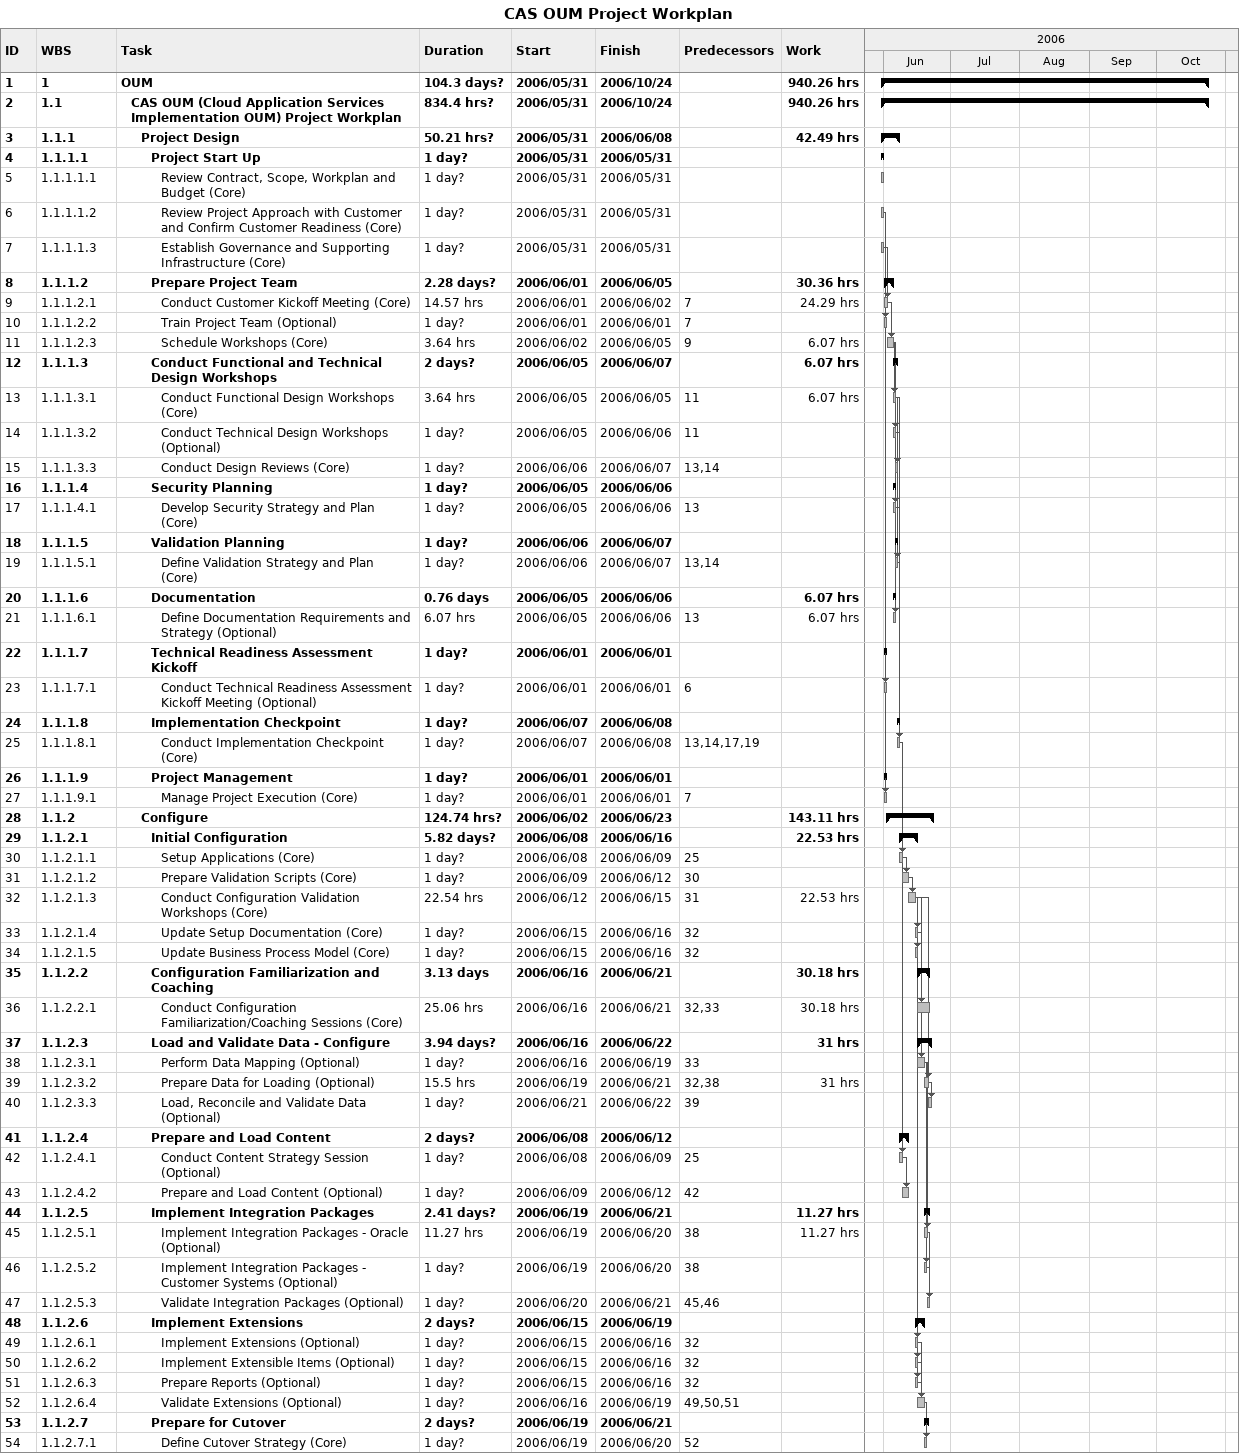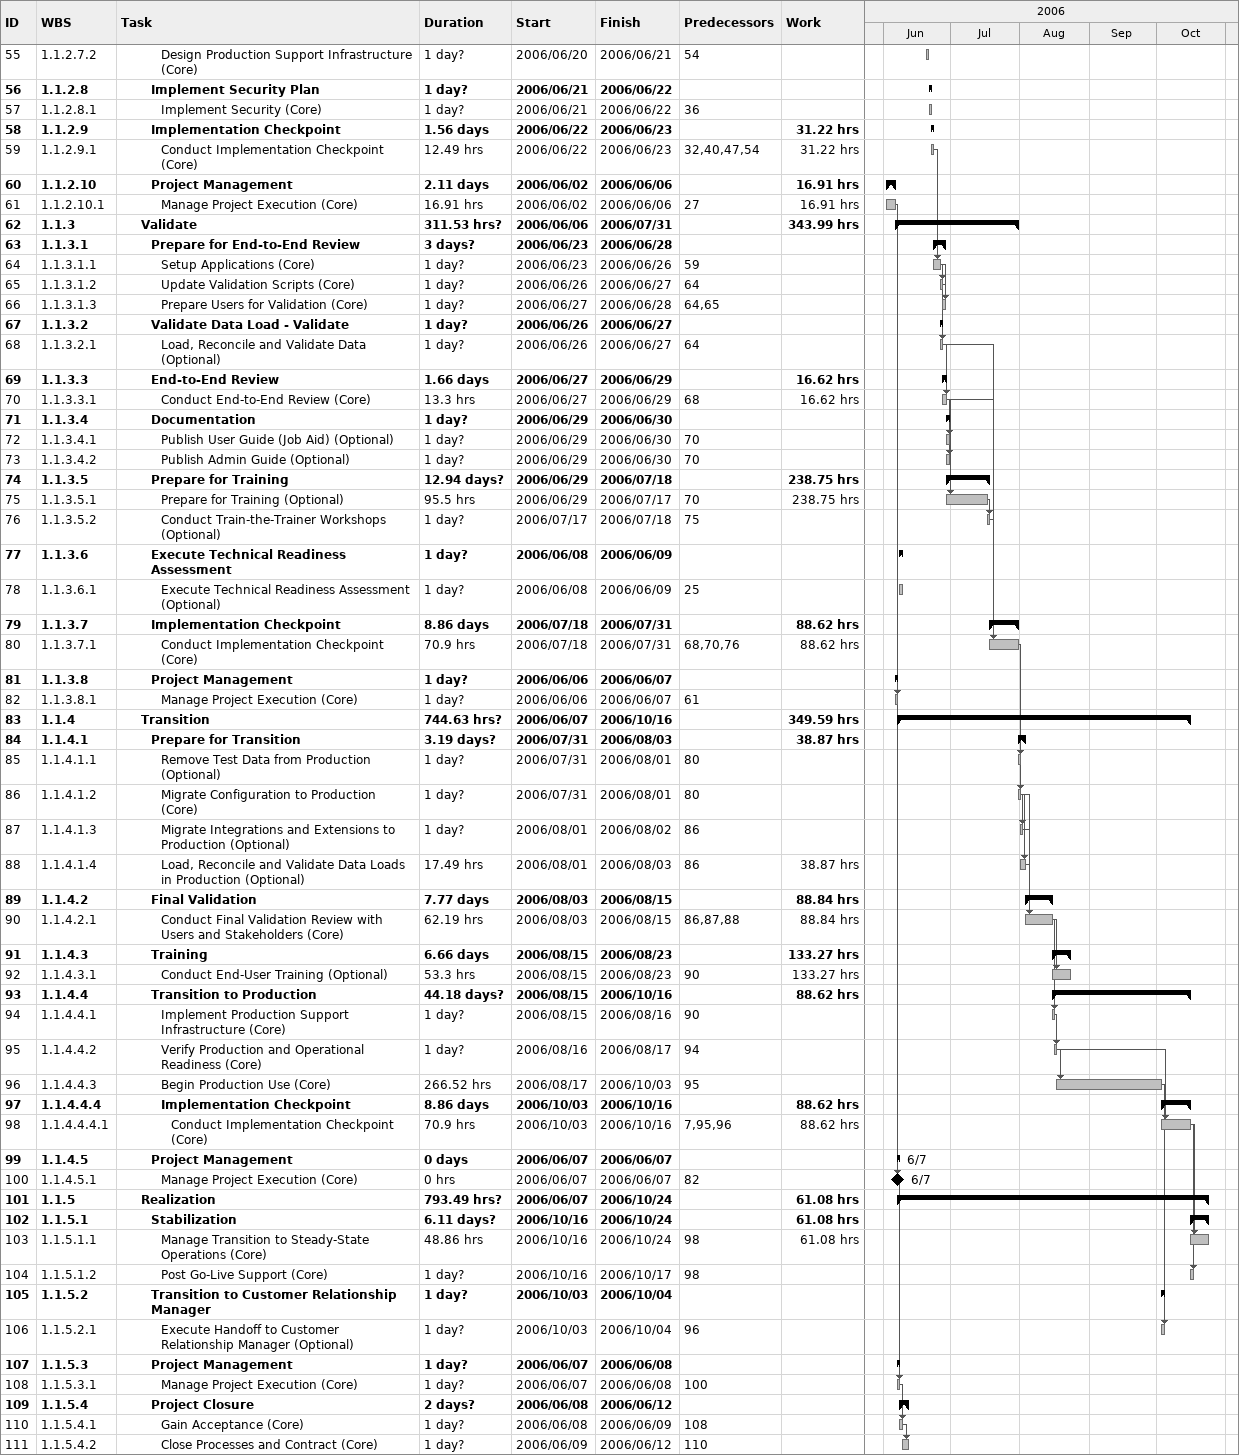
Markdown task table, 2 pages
CAS OUM Project Workplan

| ID | WBS | Task | Duration | Start | Finish | Predecessors | Work (h) |
|---|---|---|---|---|---|---|---|
| 1 | 1 | **OUM** | 104.3d? | 2006-05-31 | 2006-10-24 |  | 940.26 |
| 2 | 1.1 | **CAS OUM (Cloud Application Services Implementation OUM) Project Workplan** | 834.4h? | 2006-05-31 | 2006-10-24 |  | 940.26 |
| 3 | 1.1.1 | **Project Design** | 50.21h? | 2006-05-31 | 2006-06-08 |  | 42.49 |
| 4 | 1.1.1.1 | **Project Start Up** | 1d? | 2006-05-31 | 2006-05-31 |  |  |
| 5 | 1.1.1.1.1 | Review Contract, Scope, Workplan and Budget (Core) | 1d? | 2006-05-31 | 2006-05-31 |  |  |
| 6 | 1.1.1.1.2 | Review Project Approach with Customer and Confirm Customer Readiness (Core) | 1d? | 2006-05-31 | 2006-05-31 |  |  |
| 7 | 1.1.1.1.3 | Establish Governance and Supporting Infrastructure (Core) | 1d? | 2006-05-31 | 2006-05-31 |  |  |
| 8 | 1.1.1.2 | **Prepare Project Team** | 2.28d? | 2006-06-01 | 2006-06-05 |  | 30.36 |
| 9 | 1.1.1.2.1 | Conduct Customer Kickoff Meeting (Core) | 14.57h | 2006-06-01 | 2006-06-02 | 7 | 24.29 |
| 10 | 1.1.1.2.2 | Train Project Team (Optional) | 1d? | 2006-06-01 | 2006-06-01 | 7 |  |
| 11 | 1.1.1.2.3 | Schedule Workshops (Core) | 3.64h | 2006-06-02 | 2006-06-05 | 9 | 6.07 |
| 12 | 1.1.1.3 | **Conduct Functional and Technical Design Workshops** | 2d? | 2006-06-05 | 2006-06-07 |  | 6.07 |
| 13 | 1.1.1.3.1 | Conduct Functional Design Workshops (Core) | 3.64h | 2006-06-05 | 2006-06-05 | 11 | 6.07 |
| 14 | 1.1.1.3.2 | Conduct Technical Design Workshops (Optional) | 1d? | 2006-06-05 | 2006-06-06 | 11 |  |
| 15 | 1.1.1.3.3 | Conduct Design Reviews (Core) | 1d? | 2006-06-06 | 2006-06-07 | 13, 14 |  |
| 16 | 1.1.1.4 | **Security Planning** | 1d? | 2006-06-05 | 2006-06-06 |  |  |
| 17 | 1.1.1.4.1 | Develop Security Strategy and Plan (Core) | 1d? | 2006-06-05 | 2006-06-06 | 13 |  |
| 18 | 1.1.1.5 | **Validation Planning** | 1d? | 2006-06-06 | 2006-06-07 |  |  |
| 19 | 1.1.1.5.1 | Define Validation Strategy and Plan (Core) | 1d? | 2006-06-06 | 2006-06-07 | 13, 14 |  |
| 20 | 1.1.1.6 | **Documentation** | 0.76d | 2006-06-05 | 2006-06-06 |  | 6.07 |
| 21 | 1.1.1.6.1 | Define Documentation Requirements and Strategy (Optional) | 6.07h | 2006-06-05 | 2006-06-06 | 13 | 6.07 |
| 22 | 1.1.1.7 | **Technical Readiness Assessment Kickoff** | 1d? | 2006-06-01 | 2006-06-01 |  |  |
| 23 | 1.1.1.7.1 | Conduct Technical Readiness Assessment Kickoff Meeting (Optional) | 1d? | 2006-06-01 | 2006-06-01 | 6 |  |
| 24 | 1.1.1.8 | **Implementation Checkpoint** | 1d? | 2006-06-07 | 2006-06-08 |  |  |
| 25 | 1.1.1.8.1 | Conduct Implementation Checkpoint (Core) | 1d? | 2006-06-07 | 2006-06-08 | 13, 14, 17, 19 |  |
| 26 | 1.1.1.9 | **Project Management** | 1d? | 2006-06-01 | 2006-06-01 |  |  |
| 27 | 1.1.1.9.1 | Manage Project Execution (Core) | 1d? | 2006-06-01 | 2006-06-01 | 7 |  |
| 28 | 1.1.2 | **Configure** | 124.74h? | 2006-06-02 | 2006-06-23 |  | 143.11 |
| 29 | 1.1.2.1 | **Initial Configuration** | 5.82d? | 2006-06-08 | 2006-06-16 |  | 22.53 |
| 30 | 1.1.2.1.1 | Setup Applications (Core) | 1d? | 2006-06-08 | 2006-06-09 | 25 |  |
| 31 | 1.1.2.1.2 | Prepare Validation Scripts (Core) | 1d? | 2006-06-09 | 2006-06-12 | 30 |  |
| 32 | 1.1.2.1.3 | Conduct Configuration Validation Workshops (Core) | 22.54h | 2006-06-12 | 2006-06-15 | 31 | 22.53 |
| 33 | 1.1.2.1.4 | Update Setup Documentation (Core) | 1d? | 2006-06-15 | 2006-06-16 | 32 |  |
| 34 | 1.1.2.1.5 | Update Business Process Model (Core) | 1d? | 2006-06-15 | 2006-06-16 | 32 |  |
| 35 | 1.1.2.2 | **Configuration Familiarization and Coaching** | 3.13d | 2006-06-16 | 2006-06-21 |  | 30.18 |
| 36 | 1.1.2.2.1 | Conduct Configuration Familiarization/Coaching Sessions (Core) | 25.06h | 2006-06-16 | 2006-06-21 | 32, 33 | 30.18 |
| 37 | 1.1.2.3 | **Load and Validate Data - Configure** | 3.94d? | 2006-06-16 | 2006-06-22 |  | 31 |
| 38 | 1.1.2.3.1 | Perform Data Mapping (Optional) | 1d? | 2006-06-16 | 2006-06-19 | 33 |  |
| 39 | 1.1.2.3.2 | Prepare Data for Loading (Optional) | 15.5h | 2006-06-19 | 2006-06-21 | 32, 38 | 31 |
| 40 | 1.1.2.3.3 | Load, Reconcile and Validate Data (Optional) | 1d? | 2006-06-21 | 2006-06-22 | 39 |  |
| 41 | 1.1.2.4 | **Prepare and Load Content** | 2d? | 2006-06-08 | 2006-06-12 |  |  |
| 42 | 1.1.2.4.1 | Conduct Content Strategy Session (Optional) | 1d? | 2006-06-08 | 2006-06-09 | 25 |  |
| 43 | 1.1.2.4.2 | Prepare and Load Content (Optional) | 1d? | 2006-06-09 | 2006-06-12 | 42 |  |
| 44 | 1.1.2.5 | **Implement Integration Packages** | 2.41d? | 2006-06-19 | 2006-06-21 |  | 11.27 |
| 45 | 1.1.2.5.1 | Implement Integration Packages - Oracle (Optional) | 11.27h | 2006-06-19 | 2006-06-20 | 38 | 11.27 |
| 46 | 1.1.2.5.2 | Implement Integration Packages - Customer Systems (Optional) | 1d? | 2006-06-19 | 2006-06-20 | 38 |  |
| 47 | 1.1.2.5.3 | Validate Integration Packages (Optional) | 1d? | 2006-06-20 | 2006-06-21 | 45, 46 |  |
| 48 | 1.1.2.6 | **Implement Extensions** | 2d? | 2006-06-15 | 2006-06-19 |  |  |
| 49 | 1.1.2.6.1 | Implement Extensions (Optional) | 1d? | 2006-06-15 | 2006-06-16 | 32 |  |
| 50 | 1.1.2.6.2 | Implement Extensible Items (Optional) | 1d? | 2006-06-15 | 2006-06-16 | 32 |  |
| 51 | 1.1.2.6.3 | Prepare Reports (Optional) | 1d? | 2006-06-15 | 2006-06-16 | 32 |  |
| 52 | 1.1.2.6.4 | Validate Extensions (Optional) | 1d? | 2006-06-16 | 2006-06-19 | 49, 50, 51 |  |
| 53 | 1.1.2.7 | **Prepare for Cutover** | 2d? | 2006-06-19 | 2006-06-21 |  |  |
| 54 | 1.1.2.7.1 | Define Cutover Strategy (Core) | 1d? | 2006-06-19 | 2006-06-20 | 52 |  |
| 55 | 1.1.2.7.2 | Design Production Support Infrastructure (Core) | 1d? | 2006-06-20 | 2006-06-21 | 54 |  |
| 56 | 1.1.2.8 | **Implement Security Plan** | 1d? | 2006-06-21 | 2006-06-22 |  |  |
| 57 | 1.1.2.8.1 | Implement Security (Core) | 1d? | 2006-06-21 | 2006-06-22 | 36 |  |
| 58 | 1.1.2.9 | **Implementation Checkpoint** | 1.56d | 2006-06-22 | 2006-06-23 |  | 31.22 |
| 59 | 1.1.2.9.1 | Conduct Implementation Checkpoint (Core) | 12.49h | 2006-06-22 | 2006-06-23 | 32, 40, 47, 54 | 31.22 |
| 60 | 1.1.2.10 | **Project Management** | 2.11d | 2006-06-02 | 2006-06-06 |  | 16.91 |
| 61 | 1.1.2.10.1 | Manage Project Execution (Core) | 16.91h | 2006-06-02 | 2006-06-06 | 27 | 16.91 |
| 62 | 1.1.3 | **Validate** | 311.53h? | 2006-06-06 | 2006-07-31 |  | 343.99 |
| 63 | 1.1.3.1 | **Prepare for End-to-End Review** | 3d? | 2006-06-23 | 2006-06-28 |  |  |
| 64 | 1.1.3.1.1 | Setup Applications (Core) | 1d? | 2006-06-23 | 2006-06-26 | 59 |  |
| 65 | 1.1.3.1.2 | Update Validation Scripts (Core) | 1d? | 2006-06-26 | 2006-06-27 | 64 |  |
| 66 | 1.1.3.1.3 | Prepare Users for Validation (Core) | 1d? | 2006-06-27 | 2006-06-28 | 64, 65 |  |
| 67 | 1.1.3.2 | **Validate Data Load - Validate** | 1d? | 2006-06-26 | 2006-06-27 |  |  |
| 68 | 1.1.3.2.1 | Load, Reconcile and Validate Data (Optional) | 1d? | 2006-06-26 | 2006-06-27 | 64 |  |
| 69 | 1.1.3.3 | **End-to-End Review** | 1.66d | 2006-06-27 | 2006-06-29 |  | 16.62 |
| 70 | 1.1.3.3.1 | Conduct End-to-End Review (Core) | 13.3h | 2006-06-27 | 2006-06-29 | 68 | 16.62 |
| 71 | 1.1.3.4 | **Documentation** | 1d? | 2006-06-29 | 2006-06-30 |  |  |
| 72 | 1.1.3.4.1 | Publish User Guide (Job Aid) (Optional) | 1d? | 2006-06-29 | 2006-06-30 | 70 |  |
| 73 | 1.1.3.4.2 | Publish Admin Guide (Optional) | 1d? | 2006-06-29 | 2006-06-30 | 70 |  |
| 74 | 1.1.3.5 | **Prepare for Training** | 12.94d? | 2006-06-29 | 2006-07-18 |  | 238.75 |
| 75 | 1.1.3.5.1 | Prepare for Training (Optional) | 95.5h | 2006-06-29 | 2006-07-17 | 70 | 238.75 |
| 76 | 1.1.3.5.2 | Conduct Train-the-Trainer Workshops (Optional) | 1d? | 2006-07-17 | 2006-07-18 | 75 |  |
| 77 | 1.1.3.6 | **Execute Technical Readiness Assessment** | 1d? | 2006-06-08 | 2006-06-09 |  |  |
| 78 | 1.1.3.6.1 | Execute Technical Readiness Assessment (Optional) | 1d? | 2006-06-08 | 2006-06-09 | 25 |  |
| 79 | 1.1.3.7 | **Implementation Checkpoint** | 8.86d | 2006-07-18 | 2006-07-31 |  | 88.62 |
| 80 | 1.1.3.7.1 | Conduct Implementation Checkpoint (Core) | 70.9h | 2006-07-18 | 2006-07-31 | 68, 70, 76 | 88.62 |
| 81 | 1.1.3.8 | **Project Management** | 1d? | 2006-06-06 | 2006-06-07 |  |  |
| 82 | 1.1.3.8.1 | Manage Project Execution (Core) | 1d? | 2006-06-06 | 2006-06-07 | 61 |  |
| 83 | 1.1.4 | **Transition** | 744.63h? | 2006-06-07 | 2006-10-16 |  | 349.59 |
| 84 | 1.1.4.1 | **Prepare for Transition** | 3.19d? | 2006-07-31 | 2006-08-03 |  | 38.87 |
| 85 | 1.1.4.1.1 | Remove Test Data from Production (Optional) | 1d? | 2006-07-31 | 2006-08-01 | 80 |  |
| 86 | 1.1.4.1.2 | Migrate Configuration to Production (Core) | 1d? | 2006-07-31 | 2006-08-01 | 80 |  |
| 87 | 1.1.4.1.3 | Migrate Integrations and Extensions to Production (Optional) | 1d? | 2006-08-01 | 2006-08-02 | 86 |  |
| 88 | 1.1.4.1.4 | Load, Reconcile and Validate Data Loads in Production (Optional) | 17.49h | 2006-08-01 | 2006-08-03 | 86 | 38.87 |
| 89 | 1.1.4.2 | **Final Validation** | 7.77d | 2006-08-03 | 2006-08-15 |  | 88.84 |
| 90 | 1.1.4.2.1 | Conduct Final Validation Review with Users and Stakeholders (Core) | 62.19h | 2006-08-03 | 2006-08-15 | 86, 87, 88 | 88.84 |
| 91 | 1.1.4.3 | **Training** | 6.66d | 2006-08-15 | 2006-08-23 |  | 133.27 |
| 92 | 1.1.4.3.1 | Conduct End-User Training (Optional) | 53.3h | 2006-08-15 | 2006-08-23 | 90 | 133.27 |
| 93 | 1.1.4.4 | **Transition to Production** | 44.18d? | 2006-08-15 | 2006-10-16 |  | 88.62 |
| 94 | 1.1.4.4.1 | Implement Production Support Infrastructure (Core) | 1d? | 2006-08-15 | 2006-08-16 | 90 |  |
| 95 | 1.1.4.4.2 | Verify Production and Operational Readiness (Core) | 1d? | 2006-08-16 | 2006-08-17 | 94 |  |
| 96 | 1.1.4.4.3 | Begin Production Use (Core) | 266.52h | 2006-08-17 | 2006-10-03 | 95 |  |
| 97 | 1.1.4.4.4 | **Implementation Checkpoint** | 8.86d | 2006-10-03 | 2006-10-16 |  | 88.62 |
| 98 | 1.1.4.4.4.1 | Conduct Implementation Checkpoint (Core) | 70.9h | 2006-10-03 | 2006-10-16 | 7, 95, 96 | 88.62 |
| 99 | 1.1.4.5 | **Project Management** | 0d | 2006-06-07 | 2006-06-07 |  |  |
| 100 | 1.1.4.5.1 | Manage Project Execution (Core) | 0h | 2006-06-07 | 2006-06-07 | 82 |  |
| 101 | 1.1.5 | **Realization** | 793.49h? | 2006-06-07 | 2006-10-24 |  | 61.08 |
| 102 | 1.1.5.1 | **Stabilization** | 6.11d? | 2006-10-16 | 2006-10-24 |  | 61.08 |
| 103 | 1.1.5.1.1 | Manage Transition to Steady-State Operations (Core) | 48.86h | 2006-10-16 | 2006-10-24 | 98 | 61.08 |
| 104 | 1.1.5.1.2 | Post Go-Live Support (Core) | 1d? | 2006-10-16 | 2006-10-17 | 98 |  |
| 105 | 1.1.5.2 | **Transition to Customer Relationship Manager** | 1d? | 2006-10-03 | 2006-10-04 |  |  |
| 106 | 1.1.5.2.1 | Execute Handoff to Customer Relationship Manager (Optional) | 1d? | 2006-10-03 | 2006-10-04 | 96 |  |
| 107 | 1.1.5.3 | **Project Management** | 1d? | 2006-06-07 | 2006-06-08 |  |  |
| 108 | 1.1.5.3.1 | Manage Project Execution (Core) | 1d? | 2006-06-07 | 2006-06-08 | 100 |  |
| 109 | 1.1.5.4 | **Project Closure** | 2d? | 2006-06-08 | 2006-06-12 |  |  |
| 110 | 1.1.5.4.1 | Gain Acceptance (Core) | 1d? | 2006-06-08 | 2006-06-09 | 108 |  |
| 111 | 1.1.5.4.2 | Close Processes and Contract (Core) | 1d? | 2006-06-09 | 2006-06-12 | 110 |  |
